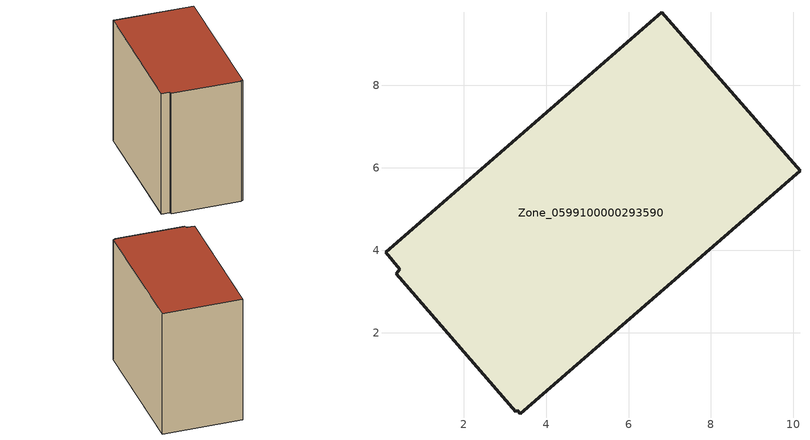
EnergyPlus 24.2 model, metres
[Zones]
Zone_0599100000293590
 floor ground (C_G): 0.37,3.44 0.45,3.54 0.11,3.95 6.81,9.78 10.16,5.93 3.38,0.03 3.3,0.12 3.27,0.08 z0
 wall outside (C_F): 6.81,9.78 0.11,3.95 0.45,3.54 0.37,3.44 3.27,0.08 3.3,0.12 3.38,0.03 10.16,5.93 6.81,9.78 z0:8.41
 roof outside (C_R): 0.45,3.54 0.37,3.44 3.27,0.08 3.3,0.12 3.38,0.03 10.16,5.93 6.81,9.78 0.11,3.95 z8.41
[BUILDING]
Pand.0599100000293590: North Axis=0; Terrain=City; Loads Convergence Tolerance Value=0.04; Temperature Convergence Tolerance Value=0.4; Solar Distribution=FullExterior; Maximum Number of Warmup Days=25; Minimum Number of Warmup Days=1
[Site:Location]
Rotterdam.The.Hague.AP_ZH_NLD Design_Conditions: Latitude=51.96; Longitude=4.45; Time Zone=1; Elevation=-4.5
[SITE:GROUNDTEMPERATURE:BUILDINGSURFACE]
18, 18, 18, 18, 18, 18, 18, 18, 18, 18, 18, 18
[MATERIAL] Thermal Absorptance=0.9; Solar Absorptance=0.7; Visible Absorptance=0.7
Name | Roughness | Thickness | Conductivity | Density | Specific Heat
G.TI.1975-1991 | MediumSmooth | 0.15 | 0.288461 | 540 | 1210
F.TI.1975-1991 | Rough | 0.3 | 0.230769 | 1920 | 840
R.TI.1975-1991 | MediumRough | 0.2 | 0.153846 | 1500 | 1000
[CONSTRUCTION]
C_G: G.TI.1975-1991
C_F: F.TI.1975-1991
C_R: R.TI.1975-1991
[ZONE]
Zone_0599100000293590: Type=1; Multiplier=1; Ceiling Height=Autocalculate; Volume=Autocalculate; Floor Area=autocalculate; Part of Total Floor Area=Yes
[ZONEINFILTRATION:DESIGNFLOWRATE]
Infil_Zone_0599100000293590: Zone or ZoneList or Space or SpaceList=Zone_0599100000293590; Schedule=AlwaysOn; Design Flow Rate Calculation Method=Flow/Area; Flow Rate per Floor Area=0.003; Constant Term Coefficient=1; Temperature Term Coefficient=0; Velocity Term Coefficient=0; Velocity Squared Term Coefficient=0
[HVACTEMPLATE:ZONE:IDEALLOADSAIRSYSTEM]
Zone_0599100000293590: Maximum Heating Supply Air Temperature=50; Minimum Cooling Supply Air Temperature=13; Maximum Heating Supply Air Humidity Ratio=0.0156; Minimum Cooling Supply Air Humidity Ratio=0.0077; Heating Limit=NoLimit; Cooling Limit=NoLimit; Dehumidification Control Type=ConstantSensibleHeatRatio; Cooling Sensible Heat Ratio=0.7; Dehumidification Setpoint=60; Humidification Control Type=None; Humidification Setpoint=30; Outdoor Air Method=None; Outdoor Air Flow Rate per Person=0.00944; Outdoor Air Flow Rate per Zone Floor Area=0; Outdoor Air Flow Rate per Zone=0; Demand Controlled Ventilation Type=None; Outdoor Air Economizer Type=NoEconomizer; Heat Recovery Type=None; Sensible Heat Recovery Effectiveness=0.7; Latent Heat Recovery Effectiveness=0.65
[ZONECONTROL:THERMOSTAT]
ThermostatControl_Zone_0599100000293590: Zone or ZoneList=Zone_0599100000293590; Control Type Schedule=DualSetpointControlType; Control 1=Thermostat_Zone_0599100000293590; Temperature Difference Between Cutout And Setpoint=0
[THERMOSTATSETPOINT:DUALSETPOINT]
Thermostat_Zone_0599100000293590: Heating Setpoint Temperature Schedule=HeatingSetpoint_Zone_0599100000293590; Cooling Setpoint Temperature Schedule=CoolingSetpoint_Zone_0599100000293590
[SCHEDULE:COMPACT]
HeatingSetpoint_Zone_0599100000293590: Through: 12/31, For: AllDays, Until: 24:00, 21
CoolingSetpoint_Zone_0599100000293590: Through: 12/31, For: AllDays, Until: 24:00, 24
DualSetpointControlType: Through: 12/31, For: AllDays, Until: 24:00, 4
AlwaysOn: Through: 12/31, For: AllDays, Until: 24:00, 1
